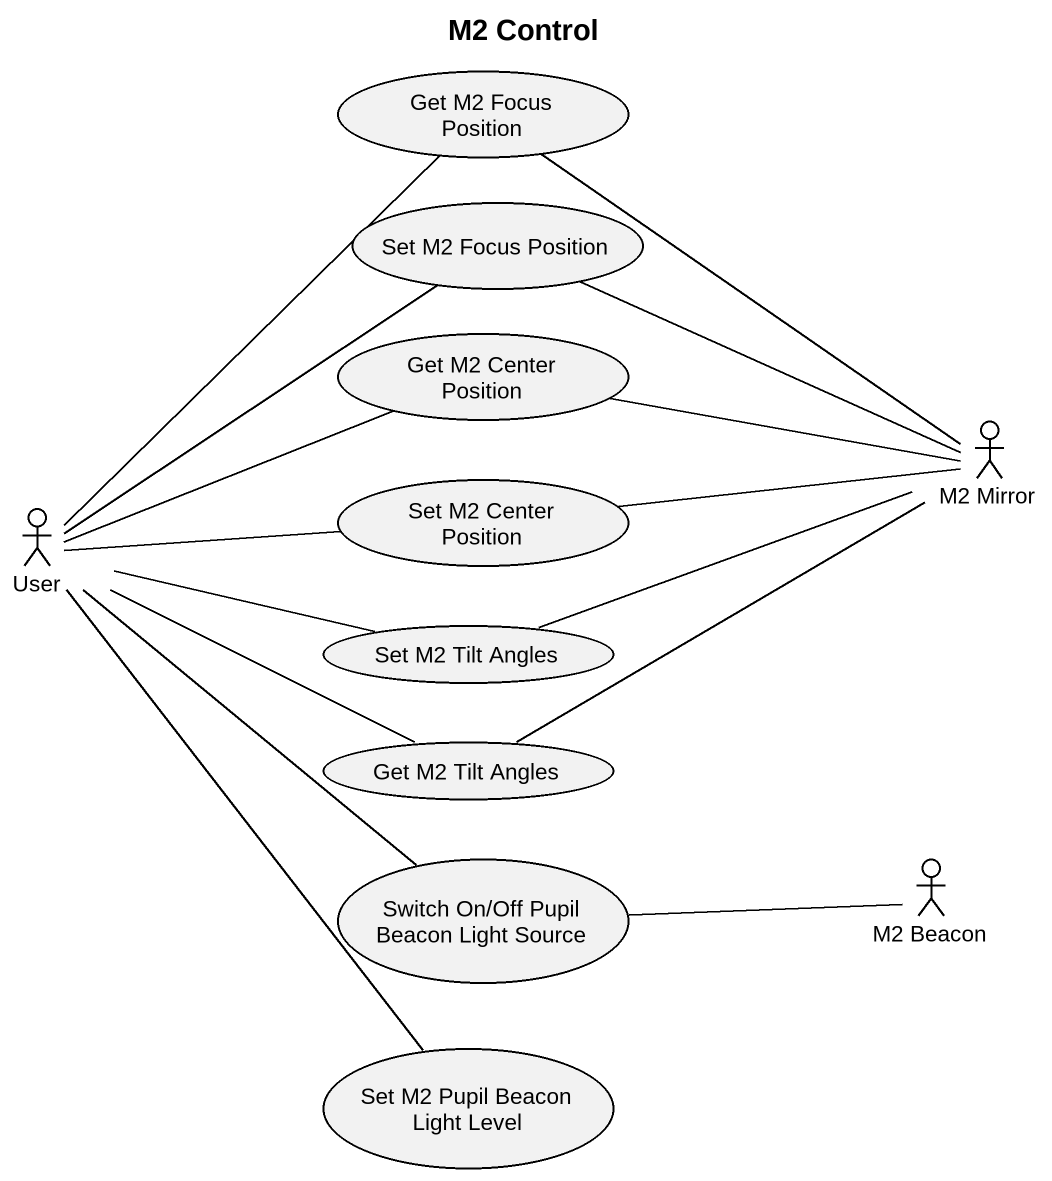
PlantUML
@startuml
title M2 Control
usecase "Get M2 Focus Position" as Get_M2_Focus_Position
usecase "Set M2 Focus Position" as Set_M2_Focus_Position
usecase "Get M2 Center Position" as Get_M2_Center_Position
usecase "Set M2 Center Position" as Set_M2_Center_Position
actor "M2 Mirror" as M2_Mirror
actor User
usecase "Set M2 Tilt Angles" as Set_M2_Tilt_Angles
usecase "Get M2 Tilt Angles" as Get_M2_Tilt_Angles
usecase "Switch On/Off Pupil Beacon Light Source" as Switch_On_Off_Pupil_Beacon
actor "M2 Beacon" as M2_Beacon
usecase "Set M2 Pupil Beacon Light Level" as Set_M2_Pupil_Beacon_Light
Get_M2_Focus_Position -- M2_Mirror
Set_M2_Focus_Position -right- M2_Mirror
Get_M2_Center_Position -right- M2_Mirror
Set_M2_Center_Position -right- M2_Mirror
User -up- Get_M2_Focus_Position
User -up- Set_M2_Focus_Position
User -right- Get_M2_Center_Position
User -right- Set_M2_Center_Position
User -right- Set_M2_Tilt_Angles
User -right- Set_M2_Tilt_Angles
User -right- Get_M2_Tilt_Angles
User -- Switch_On_Off_Pupil_Beacon
User -- Set_M2_Pupil_Beacon_Light
Set_M2_Tilt_Angles -right- M2_Mirror
Get_M2_Tilt_Angles -right- M2_Mirror
Switch_On_Off_Pupil_Beacon -right- M2_Beacon
@enduml
